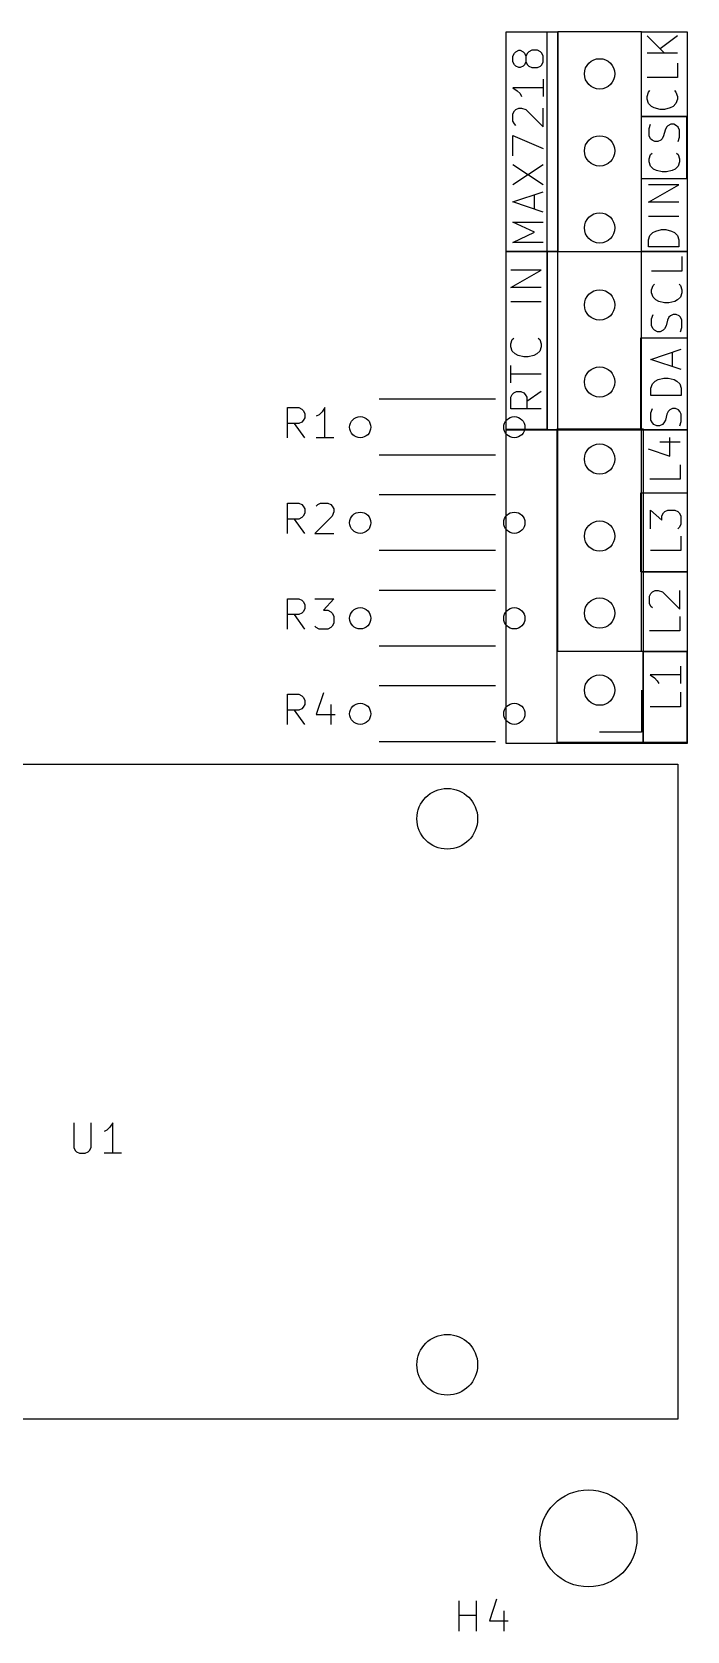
# Model space of a CAD drawing. Extents: x 75 to 181, y -149 to -43.
# Drawn here: x 159.2 to 180.8, y -148.8 to -96.1 of the extents above; entities that cross this region are included whole.
import ezdxf

# ---------------------------------------------------------------- set-up
doc = ezdxf.new("R2010")
doc.units = 0
doc.layers.add('BLACK', color=7, linetype='CONTINUOUS')

msp = doc.modelspace()

# ---------------------------------------------------------------- linework, layer by layer
at = {"layer": 'BLACK', "linetype": 'CONTINUOUS'}
for p, q in [((174.79, -96.085), (176.49, -96.085)), ((174.79, -103.325), (174.79, -96.085)), ((176.14, -103.325), (176.14, -96.085)), ((176.49, -96.085), (176.49, -103.325)), ((176.49, -116.515), (176.49, -96.085)), ((179.25, -96.085), (176.49, -96.085)), ((179.25, -96.085), (180.75, -96.085)), ((179.25, -103.325), (179.25, -96.085)), ((179.25, -96.085), (180.75, -96.085)), ((179.25, -98.875), (179.25, -96.085)), ((179.25, -116.515), (179.25, -96.085)), ((179.432419, -96.210163), (180.003847, -96.781591)), ((180.432419, -96.210163), (179.86099, -96.638734)), ((180.75, -96.085), (180.75, -103.325)), ((180.75, -96.085), (180.75, -98.875)), ((175.012419, -96.878258), (175.060038, -96.78302)), ((175.012419, -97.068734), (175.012419, -96.878258)), ((175.060038, -96.78302), (175.107657, -96.735401)), ((175.107657, -96.735401), (175.202895, -96.687782)), ((175.202895, -96.687782), (175.250514, -96.687782)), ((175.250514, -96.687782), (175.345752, -96.735401)), ((175.345752, -96.735401), (175.393371, -96.78302)), ((175.393371, -96.78302), (175.44099, -96.878258)), ((175.488609, -96.78302), (175.44099, -96.878258)), ((175.44099, -96.878258), (175.44099, -97.068734)), ((175.536228, -96.735401), (175.488609, -96.78302)), ((175.631466, -96.687782), (175.536228, -96.735401)), ((175.821942, -96.687782), (175.631466, -96.687782)), ((175.91718, -96.735401), (175.821942, -96.687782)), ((175.9648, -96.78302), (175.91718, -96.735401)), ((176.012419, -96.878258), (175.9648, -96.78302)), ((176.012419, -97.068734), (176.012419, -96.878258)), ((180.432419, -96.781591), (179.432419, -96.781591)), ((175.060038, -97.163972), (175.012419, -97.068734)), ((175.107657, -97.211591), (175.060038, -97.163972)), ((175.202895, -97.25921), (175.107657, -97.211591)), ((175.250514, -97.25921), (175.202895, -97.25921)), ((175.345752, -97.211591), (175.250514, -97.25921)), ((175.393371, -97.163972), (175.345752, -97.211591)), ((175.44099, -97.068734), (175.393371, -97.163972)), ((175.44099, -97.068734), (175.488609, -97.163972)), ((175.488609, -97.163972), (175.536228, -97.211591)), ((175.536228, -97.211591), (175.631466, -97.25921)), ((175.631466, -97.25921), (175.821942, -97.25921)), ((175.821942, -97.25921), (175.91718, -97.211591)), ((175.91718, -97.211591), (175.9648, -97.163972)), ((175.9648, -97.163972), (176.012419, -97.068734)), ((180.432419, -97.114925), (180.432419, -97.591115)), ((176.012419, -97.925877), (175.012419, -97.925877)), ((175.012419, -97.925877), (175.155276, -98.021115)), ((175.155276, -98.021115), (175.250514, -98.116353)), ((176.012419, -97.640163), (176.012419, -98.211591)), ((180.432419, -97.591115), (179.432419, -97.591115)), ((179.480038, -98.067306), (179.527657, -98.019687)), ((180.33718, -98.019687), (180.3848, -98.067306)), ((175.250514, -98.116353), (175.298133, -98.211591)), ((179.432419, -98.210163), (179.480038, -98.067306)), ((179.432419, -98.305401), (179.432419, -98.210163)), ((179.480038, -98.448258), (179.432419, -98.305401)), ((179.575276, -98.543496), (179.480038, -98.448258)), ((179.670514, -98.591115), (179.575276, -98.543496)), ((180.289561, -98.543496), (180.194323, -98.591115)), ((180.3848, -98.448258), (180.289561, -98.543496)), ((180.3848, -98.067306), (180.432419, -98.210163)), ((180.432419, -98.305401), (180.3848, -98.448258)), ((180.432419, -98.210163), (180.432419, -98.305401)), ((175.012419, -98.78302), (175.060038, -98.687782)), ((175.012419, -99.021115), (175.012419, -98.78302)), ((175.060038, -99.116353), (175.012419, -99.021115)), ((175.060038, -98.687782), (175.107657, -98.640163)), ((175.107657, -98.640163), (175.202895, -98.592544)), ((175.202895, -98.592544), (175.298133, -98.592544)), ((175.298133, -98.592544), (175.44099, -98.640163)), ((175.44099, -98.640163), (176.012419, -99.211591)), ((176.012419, -99.211591), (176.012419, -98.592544)), ((179.25, -98.875), (180.73, -98.875)), ((179.25, -100.925), (179.25, -98.875)), ((180.75, -98.875), (179.25, -98.875)), ((179.86099, -98.638734), (179.670514, -98.591115)), ((180.003847, -98.638734), (179.86099, -98.638734)), ((180.194323, -98.591115), (180.003847, -98.638734)), ((180.73, -98.875), (180.73, -100.925)), ((175.012419, -100.163972), (175.012419, -99.497306)), ((175.012419, -99.497306), (176.012419, -99.925877)), ((175.107657, -99.163972), (175.060038, -99.116353)), ((179.502419, -99.270163), (179.550038, -99.127306)), ((179.502419, -99.508258), (179.502419, -99.270163)), ((179.550038, -99.603496), (179.502419, -99.508258)), ((179.597657, -99.651115), (179.550038, -99.603496)), ((179.93099, -99.603496), (179.883371, -99.651115)), ((179.978609, -99.508258), (179.93099, -99.603496)), ((180.026228, -99.317782), (179.978609, -99.508258)), ((180.073847, -99.222544), (180.026228, -99.317782)), ((180.121466, -99.174925), (180.073847, -99.222544)), ((180.216704, -99.127306), (180.121466, -99.174925)), ((180.311942, -99.127306), (180.216704, -99.127306)), ((180.40718, -99.174925), (180.311942, -99.127306)), ((180.4548, -99.222544), (180.40718, -99.174925)), ((180.502419, -99.317782), (180.4548, -99.222544)), ((180.4548, -99.698734), (180.502419, -99.555877)), ((180.502419, -99.555877), (180.502419, -99.317782)), ((179.502419, -100.270163), (179.550038, -100.127306)), ((179.550038, -100.127306), (179.597657, -100.079687)), ((179.692895, -99.698734), (179.597657, -99.651115)), ((179.788133, -99.698734), (179.692895, -99.698734)), ((179.883371, -99.651115), (179.788133, -99.698734)), ((180.40718, -100.079687), (180.4548, -100.127306)), ((180.4548, -100.127306), (180.502419, -100.270163)), ((175.012419, -101.116353), (176.012419, -100.449687)), ((175.012419, -100.449687), (176.012419, -101.116353)), ((179.502419, -100.365401), (179.502419, -100.270163)), ((179.550038, -100.508258), (179.502419, -100.365401)), ((179.645276, -100.603496), (179.550038, -100.508258)), ((179.740514, -100.651115), (179.645276, -100.603496)), ((179.93099, -100.698734), (179.740514, -100.651115)), ((180.264323, -100.651115), (180.073847, -100.698734)), ((180.359561, -100.603496), (180.264323, -100.651115)), ((180.4548, -100.508258), (180.359561, -100.603496)), ((180.502419, -100.365401), (180.4548, -100.508258)), ((180.502419, -100.270163), (180.502419, -100.365401)), ((180.73, -100.925), (179.25, -100.925)), ((179.482419, -101.694925), (180.482419, -101.123497)), ((180.482419, -101.123497), (179.482419, -101.123497)), ((180.073847, -100.698734), (179.93099, -100.698734)), ((175.012419, -101.687782), (176.012419, -101.354449)), ((176.012419, -102.021115), (175.012419, -101.687782)), ((175.726704, -101.925877), (175.726704, -101.449687)), ((180.482419, -101.694925), (179.482419, -101.694925)), ((180.482419, -102.171115), (179.482419, -102.171115)), ((175.726704, -102.687782), (175.012419, -102.354449)), ((175.012419, -102.354449), (176.012419, -102.354449)), ((175.012419, -103.021115), (175.726704, -102.687782)), ((179.482419, -102.93302), (179.530038, -102.790163)), ((179.530038, -102.790163), (179.625276, -102.694925)), ((179.625276, -102.694925), (179.720514, -102.647306)), ((179.720514, -102.647306), (179.91099, -102.599687)), ((179.91099, -102.599687), (180.053847, -102.599687)), ((180.053847, -102.599687), (180.244323, -102.647306)), ((180.244323, -102.647306), (180.339561, -102.694925)), ((180.339561, -102.694925), (180.4348, -102.790163)), ((180.4348, -102.790163), (180.482419, -102.93302)), ((176.49, -103.325), (174.79, -103.325)), ((174.79, -103.325), (176.14, -103.325)), ((174.79, -109.195), (174.79, -103.325)), ((176.012419, -103.021115), (175.012419, -103.021115)), ((176.14, -103.325), (180.75, -103.325)), ((176.14, -109.205), (176.14, -103.325)), ((176.14, -103.325), (176.14, -109.195)), ((180.75, -103.325), (179.25, -103.325)), ((179.482419, -103.171115), (179.482419, -102.93302)), ((180.482419, -103.171115), (179.482419, -103.171115)), ((180.482419, -102.93302), (180.482419, -103.171115)), ((180.75, -103.325), (180.75, -109.205)), ((180.582419, -103.492544), (180.582419, -103.968734)), ((174.942419, -104.511115), (175.942419, -103.939687)), ((175.942419, -103.939687), (174.942419, -103.939687)), ((180.582419, -103.968734), (179.582419, -103.968734)), ((175.942419, -104.511115), (174.942419, -104.511115)), ((179.582419, -104.587782), (179.630038, -104.444925)), ((179.582419, -104.68302), (179.582419, -104.587782)), ((179.630038, -104.825877), (179.582419, -104.68302)), ((179.630038, -104.444925), (179.677657, -104.397306)), ((179.725276, -104.921115), (179.630038, -104.825877)), ((180.5348, -104.825877), (180.439561, -104.921115)), ((180.48718, -104.397306), (180.5348, -104.444925)), ((180.5348, -104.444925), (180.582419, -104.587782)), ((180.582419, -104.68302), (180.5348, -104.825877)), ((180.582419, -104.587782), (180.582419, -104.68302)), ((175.942419, -104.987305), (174.942419, -104.987305)), ((179.582419, -105.540163), (179.630038, -105.397306)), ((179.820514, -104.968734), (179.725276, -104.921115)), ((180.01099, -105.016353), (179.820514, -104.968734)), ((180.153847, -105.016353), (180.01099, -105.016353)), ((180.344323, -104.968734), (180.153847, -105.016353)), ((180.296704, -105.397306), (180.201466, -105.444925)), ((180.391942, -105.397306), (180.296704, -105.397306)), ((180.439561, -104.921115), (180.344323, -104.968734)), ((180.48718, -105.444925), (180.391942, -105.397306)), ((179.582419, -105.778258), (179.582419, -105.540163)), ((179.630038, -105.873496), (179.582419, -105.778258)), ((179.677657, -105.921115), (179.630038, -105.873496)), ((179.772895, -105.968734), (179.677657, -105.921115)), ((179.963371, -105.921115), (179.868133, -105.968734)), ((180.01099, -105.873496), (179.963371, -105.921115)), ((180.058609, -105.778258), (180.01099, -105.873496)), ((180.106228, -105.587782), (180.058609, -105.778258)), ((180.153847, -105.492544), (180.106228, -105.587782)), ((180.201466, -105.444925), (180.153847, -105.492544)), ((180.5348, -105.492544), (180.48718, -105.444925)), ((180.582419, -105.587782), (180.5348, -105.492544)), ((180.5348, -105.968734), (180.582419, -105.825877)), ((180.582419, -105.825877), (180.582419, -105.587782)), ((174.942419, -106.368258), (174.990038, -106.225401)), ((174.942419, -106.463496), (174.942419, -106.368258)), ((174.990038, -106.606353), (174.942419, -106.463496)), ((174.990038, -106.225401), (175.037657, -106.177782)), ((175.84718, -106.177782), (175.8948, -106.225401)), ((175.8948, -106.225401), (175.942419, -106.368258)), ((175.942419, -106.463496), (175.8948, -106.606353)), ((175.942419, -106.368258), (175.942419, -106.463496)), ((179.23, -106.165), (180.75, -106.165)), ((179.23, -109.205), (179.23, -106.165)), ((179.868133, -105.968734), (179.772895, -105.968734)), ((180.75, -106.165), (180.75, -109.205)), ((175.085276, -106.701591), (174.990038, -106.606353)), ((175.180514, -106.74921), (175.085276, -106.701591)), ((175.37099, -106.796829), (175.180514, -106.74921)), ((175.513847, -106.796829), (175.37099, -106.796829)), ((175.704323, -106.74921), (175.513847, -106.796829)), ((175.799561, -106.701591), (175.704323, -106.74921)), ((175.8948, -106.606353), (175.799561, -106.701591)), ((179.562419, -106.878258), (180.562419, -106.544925)), ((180.562419, -107.211591), (179.562419, -106.878258)), ((180.276704, -107.116353), (180.276704, -106.640163)), ((174.942419, -107.653972), (174.942419, -107.082544)), ((175.942419, -107.368258), (174.942419, -107.368258)), ((179.705276, -107.592544), (179.800514, -107.544925)), ((179.800514, -107.544925), (179.99099, -107.497306)), ((179.99099, -107.497306), (180.133847, -107.497306)), ((180.133847, -107.497306), (180.324323, -107.544925)), ((180.324323, -107.544925), (180.419561, -107.592544)), ((174.942419, -108.130163), (174.990038, -108.034925)), ((174.990038, -108.034925), (175.037657, -107.987306)), ((175.037657, -107.987306), (175.132895, -107.939687)), ((175.132895, -107.939687), (175.275752, -107.939687)), ((175.275752, -107.939687), (175.37099, -107.987306)), ((175.37099, -107.987306), (175.418609, -108.034925)), ((175.418609, -108.034925), (175.466228, -108.130163)), ((175.942419, -107.939687), (175.466228, -108.27302)), ((179.562419, -107.830639), (179.610038, -107.687782)), ((179.562419, -108.068734), (179.562419, -107.830639)), ((180.562419, -108.068734), (179.562419, -108.068734)), ((179.610038, -107.687782), (179.705276, -107.592544)), ((180.419561, -107.592544), (180.5148, -107.687782)), ((180.5148, -107.687782), (180.562419, -107.830639)), ((180.562419, -107.830639), (180.562419, -108.068734)), ((167.581905, -109.469819), (167.581905, -108.469819)), ((167.581905, -108.469819), (167.962857, -108.469819)), ((167.962857, -108.469819), (168.058095, -108.517438)), ((168.058095, -108.517438), (168.105714, -108.565057)), ((168.105714, -108.565057), (168.153333, -108.660295)), ((168.82, -108.469819), (168.724762, -108.612676)), ((168.82, -109.469819), (168.82, -108.469819)), ((174.44, -108.195), (170.6, -108.195)), ((174.942419, -108.511115), (174.942419, -108.130163)), ((175.942419, -108.511115), (174.942419, -108.511115)), ((175.466228, -108.130163), (175.466228, -108.511115)), ((179.562419, -108.640163), (179.610038, -108.497306)), ((180.133847, -108.592544), (180.086228, -108.687782)), ((180.181466, -108.544925), (180.133847, -108.592544)), ((180.276704, -108.497306), (180.181466, -108.544925)), ((180.371942, -108.497306), (180.276704, -108.497306)), ((180.46718, -108.544925), (180.371942, -108.497306)), ((180.5148, -108.592544), (180.46718, -108.544925)), ((180.562419, -108.687782), (180.5148, -108.592544)), ((167.962857, -108.993628), (167.581905, -108.993628)), ((168.153333, -109.469819), (167.82, -108.993628)), ((168.058095, -108.946009), (167.962857, -108.993628)), ((168.105714, -108.89839), (168.058095, -108.946009)), ((168.153333, -108.803152), (168.105714, -108.89839)), ((168.153333, -108.660295), (168.153333, -108.803152)), ((168.629524, -108.707914), (168.534286, -108.755533)), ((168.724762, -108.612676), (168.629524, -108.707914)), ((179.562419, -108.878258), (179.562419, -108.640163)), ((179.610038, -108.973496), (179.562419, -108.878258)), ((179.657657, -109.021115), (179.610038, -108.973496)), ((179.752895, -109.068734), (179.657657, -109.021115)), ((179.848133, -109.068734), (179.752895, -109.068734)), ((179.943371, -109.021115), (179.848133, -109.068734)), ((179.99099, -108.973496), (179.943371, -109.021115)), ((180.038609, -108.878258), (179.99099, -108.973496)), ((180.086228, -108.687782), (180.038609, -108.878258)), ((180.5148, -109.068734), (180.562419, -108.925877)), ((180.562419, -108.925877), (180.562419, -108.687782)), ((169.105714, -109.469819), (168.534286, -109.469819)), ((176.14, -109.195), (174.79, -109.195)), ((174.79, -109.205), (180.75, -109.205)), ((174.79, -119.545), (174.79, -109.205)), ((180.75, -109.205), (176.14, -109.205)), ((176.47, -109.165), (179.3, -109.165)), ((176.47, -119.515), (176.47, -109.165)), ((180.75, -109.205), (179.23, -109.205)), ((179.3, -109.165), (179.3, -119.515)), ((179.855752, -109.59302), (180.522419, -109.59302)), ((180.189085, -110.06921), (180.189085, -109.450163)), ((180.75, -109.205), (180.75, -119.545)), ((174.44, -110.035), (170.6, -110.035)), ((179.4748, -109.831115), (180.189085, -110.06921)), ((180.522419, -110.354925), (180.522419, -110.831115)), ((180.522419, -110.831115), (179.522419, -110.831115)), ((167.581905, -112.619819), (167.581905, -111.619819)), ((167.581905, -111.619819), (167.962857, -111.619819)), ((167.962857, -111.619819), (168.058095, -111.667438)), ((168.058095, -111.667438), (168.105714, -111.715057)), ((168.105714, -111.715057), (168.153333, -111.810295)), ((168.534286, -111.715057), (168.581905, -111.667438)), ((168.581905, -111.667438), (168.677143, -111.619819)), ((168.677143, -111.619819), (168.915238, -111.619819)), ((168.915238, -111.619819), (169.010476, -111.667438)), ((169.010476, -111.667438), (169.058095, -111.715057)), ((169.058095, -111.715057), (169.105714, -111.810295)), ((174.44, -111.345), (170.6, -111.345)), ((179.23, -111.275), (180.75, -111.275)), ((179.23, -113.885), (179.23, -111.275)), ((180.75, -111.275), (180.75, -113.885)), ((167.962857, -112.143628), (167.581905, -112.143628)), ((168.153333, -112.619819), (167.82, -112.143628)), ((168.058095, -112.096009), (167.962857, -112.143628)), ((168.105714, -112.04839), (168.058095, -112.096009)), ((168.153333, -111.953152), (168.105714, -112.04839)), ((168.153333, -111.810295), (168.153333, -111.953152)), ((169.058095, -112.04839), (168.486667, -112.619819)), ((169.105714, -111.905533), (169.058095, -112.04839)), ((169.105714, -111.810295), (169.105714, -111.905533)), ((179.542419, -112.466829), (179.542419, -111.847782)), ((179.542419, -111.847782), (179.923371, -112.181115)), ((179.923371, -112.038258), (179.97099, -111.94302)), ((179.923371, -112.181115), (179.923371, -112.038258)), ((179.97099, -111.94302), (180.018609, -111.895401)), ((180.018609, -111.895401), (180.113847, -111.847782)), ((180.113847, -111.847782), (180.351942, -111.847782)), ((180.351942, -111.847782), (180.44718, -111.895401)), ((180.44718, -111.895401), (180.4948, -111.94302)), ((180.4948, -111.94302), (180.542419, -112.038258)), ((180.542419, -112.038258), (180.542419, -112.323972)), ((168.486667, -112.619819), (169.105714, -112.619819)), ((180.4948, -112.41921), (180.44718, -112.466829)), ((180.542419, -112.323972), (180.4948, -112.41921)), ((180.542419, -112.704925), (180.542419, -113.181115)), ((174.44, -113.185), (170.6, -113.185)), ((180.542419, -113.181115), (179.542419, -113.181115)), ((180.75, -113.885), (179.23, -113.885)), ((179.25, -113.885), (180.75, -113.885)), ((179.25, -116.515), (179.25, -113.885)), ((180.75, -113.885), (180.75, -116.515)), ((167.581905, -115.769819), (167.581905, -114.769819)), ((167.581905, -114.769819), (167.962857, -114.769819)), ((167.962857, -114.769819), (168.058095, -114.817438)), ((168.058095, -114.817438), (168.105714, -114.865057)), ((168.105714, -114.865057), (168.153333, -114.960295)), ((168.486667, -114.769819), (169.105714, -114.769819)), ((169.105714, -114.769819), (168.772381, -115.150771)), ((174.44, -114.495), (170.6, -114.495)), ((179.512419, -114.688258), (179.560038, -114.59302)), ((179.512419, -114.926353), (179.512419, -114.688258)), ((179.560038, -115.021591), (179.512419, -114.926353)), ((179.560038, -114.59302), (179.607657, -114.545401)), ((179.607657, -114.545401), (179.702895, -114.497782)), ((179.702895, -114.497782), (179.798133, -114.497782)), ((179.798133, -114.497782), (179.94099, -114.545401)), ((179.94099, -114.545401), (180.512419, -115.116829)), ((180.512419, -115.116829), (180.512419, -114.497782)), ((167.962857, -115.293628), (167.581905, -115.293628)), ((168.153333, -115.769819), (167.82, -115.293628)), ((168.058095, -115.246009), (167.962857, -115.293628)), ((168.105714, -115.19839), (168.058095, -115.246009)), ((168.153333, -115.103152), (168.105714, -115.19839)), ((168.153333, -114.960295), (168.153333, -115.103152)), ((168.772381, -115.150771), (168.915238, -115.150771)), ((168.915238, -115.150771), (169.010476, -115.19839)), ((169.010476, -115.19839), (169.058095, -115.246009)), ((169.058095, -115.246009), (169.105714, -115.341247)), ((169.105714, -115.341247), (169.105714, -115.579342)), ((179.607657, -115.06921), (179.560038, -115.021591)), ((180.512419, -115.354925), (180.512419, -115.831115)), ((168.534286, -115.7222), (168.486667, -115.67458)), ((168.629524, -115.769819), (168.534286, -115.7222)), ((168.915238, -115.769819), (168.629524, -115.769819)), ((169.010476, -115.7222), (168.915238, -115.769819)), ((169.058095, -115.67458), (169.010476, -115.7222)), ((169.105714, -115.579342), (169.058095, -115.67458)), ((180.512419, -115.831115), (179.512419, -115.831115)), ((174.44, -116.335), (170.6, -116.335)), ((179.3, -116.505), (180.74, -116.505)), ((179.3, -119.515), (179.3, -116.505)), ((180.74, -116.505), (180.74, -119.515)), ((179.25, -116.515), (176.49, -116.515)), ((180.75, -116.515), (179.25, -116.515)), ((180.532419, -116.997782), (180.532419, -117.56921)), ((180.532419, -117.283496), (179.532419, -117.283496)), ((179.532419, -117.283496), (179.675276, -117.378734)), ((179.675276, -117.378734), (179.770514, -117.473972)), ((179.770514, -117.473972), (179.818133, -117.56921)), ((167.581905, -118.919819), (167.581905, -117.919819)), ((167.581905, -117.919819), (167.962857, -117.919819)), ((167.962857, -117.919819), (168.058095, -117.967438)), ((168.058095, -117.967438), (168.105714, -118.015057)), ((168.105714, -118.015057), (168.153333, -118.110295)), ((168.772381, -117.8722), (168.534286, -118.586485)), ((174.44, -117.645), (170.6, -117.645)), ((179.25, -117.785), (179.25, -119.165)), ((180.532419, -117.854925), (180.532419, -118.331115)), ((167.962857, -118.443628), (167.581905, -118.443628)), ((168.153333, -118.919819), (167.82, -118.443628)), ((168.058095, -118.396009), (167.962857, -118.443628)), ((168.105714, -118.34839), (168.058095, -118.396009)), ((168.153333, -118.253152), (168.105714, -118.34839)), ((168.153333, -118.110295), (168.153333, -118.253152)), ((168.534286, -118.586485), (169.153333, -118.586485)), ((169.010476, -118.253152), (169.010476, -118.919819)), ((180.532419, -118.331115), (179.532419, -118.331115)), ((174.44, -119.485), (170.6, -119.485)), ((180.75, -119.545), (174.79, -119.545)), ((179.3, -119.515), (176.47, -119.515)), ((179.25, -119.165), (177.87, -119.165)), ((180.74, -119.515), (179.3, -119.515)), ((142.45, -120.225), (180.45, -120.225)), ((180.45, -120.225), (180.45, -141.825)), ((160.538095, -132.054819), (160.538095, -132.864342)), ((161.109523, -132.864342), (161.109523, -132.054819)), ((161.633333, -132.292914), (161.538095, -132.340533)), ((161.728571, -132.197676), (161.633333, -132.292914)), ((161.823809, -132.054819), (161.728571, -132.197676)), ((161.823809, -133.054819), (161.823809, -132.054819)), ((160.538095, -132.864342), (160.585714, -132.95958)), ((160.585714, -132.95958), (160.633333, -133.0072)), ((160.633333, -133.0072), (160.728571, -133.054819)), ((160.728571, -133.054819), (160.919047, -133.054819)), ((160.919047, -133.054819), (161.014285, -133.0072)), ((161.014285, -133.0072), (161.061904, -132.95958)), ((161.061904, -132.95958), (161.109523, -132.864342)), ((162.109523, -133.054819), (161.538095, -133.054819)), ((180.45, -141.825), (142.45, -141.825)), ((173.238095, -148.804819), (173.238095, -147.804819)), ((173.809523, -148.804819), (173.809523, -147.804819)), ((174.47619, -147.7572), (174.238095, -148.471485)), ((174.714285, -148.138152), (174.714285, -148.804819)), ((173.238095, -148.281009), (173.809523, -148.281009)), ((174.238095, -148.471485), (174.857142, -148.471485))]:
    msp.add_line(p, q, dxfattribs=at)
at = {"layer": 'BLACK'}
for centre, radius in [((177.87, -97.465), 0.5), ((177.87, -100.005), 0.5), ((177.87, -102.545), 0.5), ((177.87, -105.085), 0.5), ((177.87, -107.625), 0.5), ((169.98, -109.115), 0.35), ((175.06, -109.115), 0.35), ((177.87, -110.165), 0.5), ((169.98, -112.265), 0.35), ((175.06, -112.265), 0.35), ((177.87, -112.705), 0.5), ((177.87, -115.245), 0.5), ((169.98, -115.415), 0.35), ((175.06, -115.415), 0.35), ((177.87, -117.785), 0.5), ((169.98, -118.565), 0.35), ((175.06, -118.565), 0.35), ((172.85, -122.025), 0.999999), ((172.85, -140.025), 0.999999), ((177.5, -145.75), 1.599999)]:
    msp.add_circle(centre, radius, dxfattribs=at)

doc.saveas('drawing.dxf')
